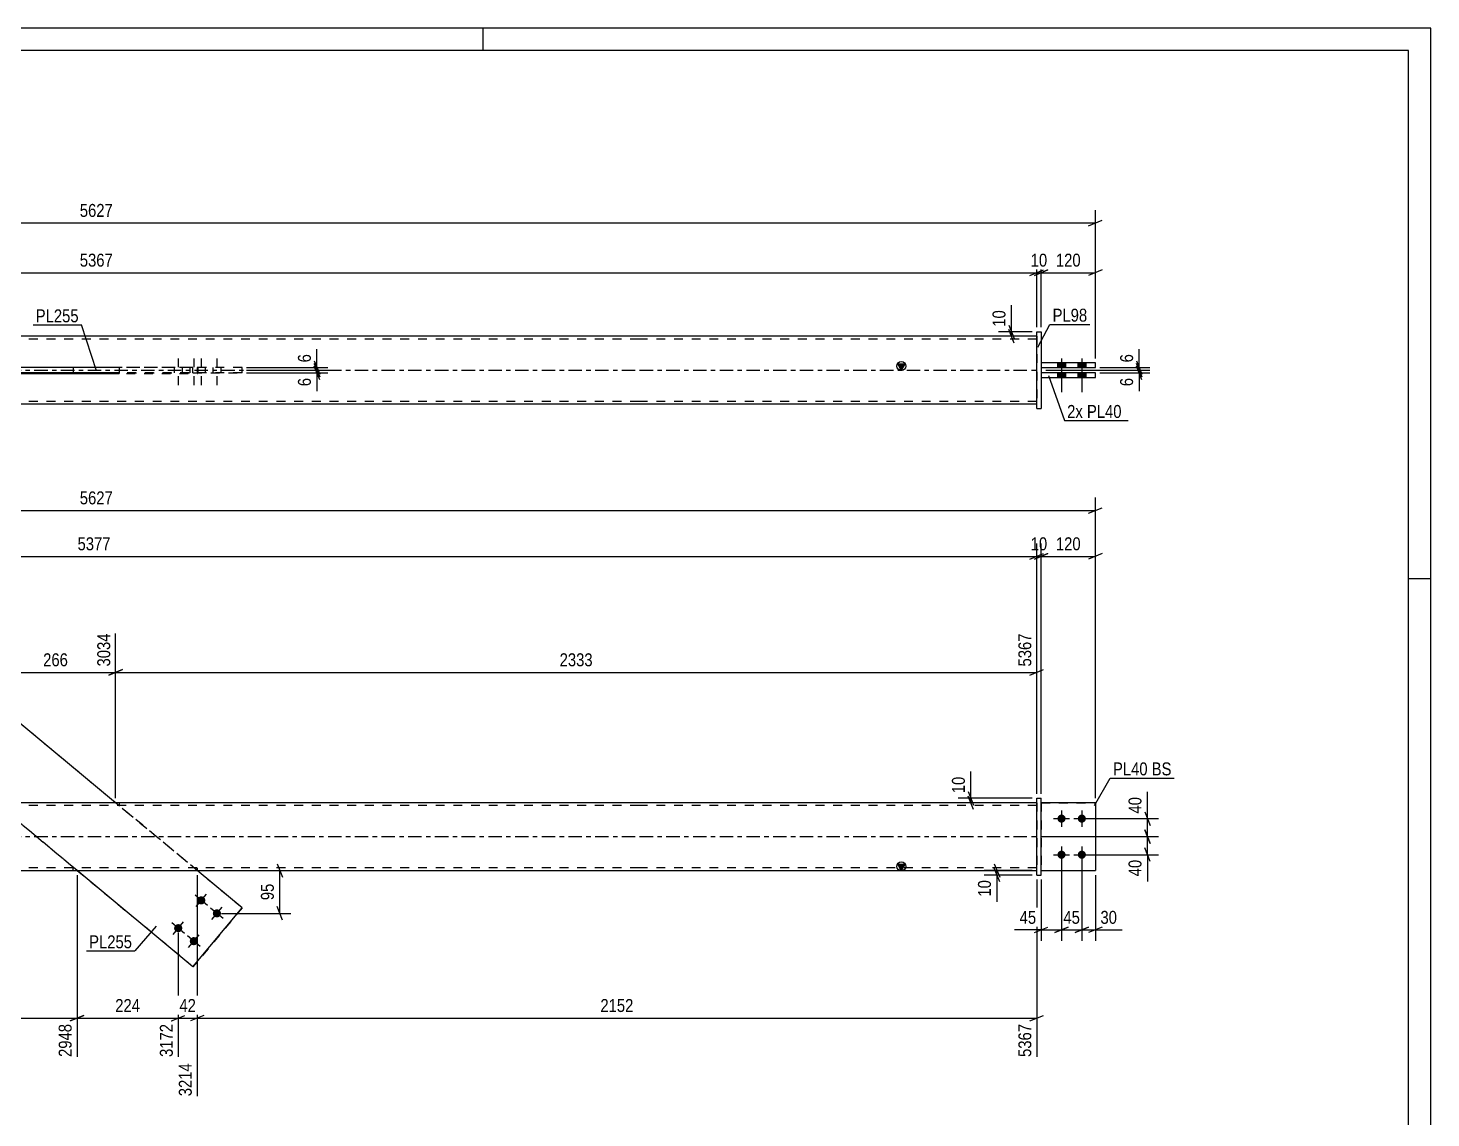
# Model space of a CAD drawing. Header units: millimetres. Extents: x 0 to 594, y 0 to 420.
# Drawn here: x 283.1 to 594, y 178.6 to 420 of the extents above; entities that cross this region are included whole.
import ezdxf

# ---------------------------------------------------------------- set-up
doc = ezdxf.new("R2010")
doc.units = ezdxf.units.MM
doc.linetypes.add('DXK_LINE_DOT2', pattern=[3.9198, 1.9599, -1.9599])
doc.linetypes.add('DXK_LINE_DOT3', pattern=[5.9187, 2.979, -0.9799, 0.9799, -0.9799])
doc.styles.add('Arial Narrow', font='ARIALN.TTF', dxfattribs={"height": 0.2})

# ---------------------------------------------------------------- blocks, each defined once
blk = doc.blocks.new('Unknown-580870927-1129')
at = {"color": 5, "linetype": 'Continuous'}
for p, q in [((594, 420), (0, 420)), ((384, 415), (384, 420)), ((594, 0), (594, 420)), ((589, 415), (5, 415)), ((589, 5), (589, 415)), ((594, 298), (589, 298))]:
    blk.add_line(p, q, dxfattribs=at)
blk = doc.blocks.new('Part-580870927-1687 - 1671')
at = {"color": 2, "linetype": 'Continuous'}
for p, q in [((276.83, 269.75), (265.97, 256.67)), ((276.83, 269.75), (276.83, 269.75)), ((302.53, 248.42), (276.83, 269.75)), ((275.92, 248.42), (265.97, 256.67)), ((265.97, 256.67), (265.97, 256.67)), ((319.68, 212.08), (293.98, 233.42)), ((330.54, 225.16), (320.6, 233.42)), ((319.68, 212.08), (330.54, 225.16)), ((330.54, 225.16), (330.54, 225.16)), ((319.68, 212.08), (319.68, 212.08))]:
    blk.add_line(p, q, dxfattribs=at)
at = {"color": 7, "linetype": 'DXK_LINE_DOT2'}
for p, q in [((265.97, 256.67), (276.83, 269.75)), ((330.54, 225.16), (276.83, 269.75)), ((319.68, 212.08), (265.97, 256.67)), ((293.98, 233.42), (275.92, 248.42)), ((320.6, 233.42), (302.53, 248.42)), ((330.54, 225.16), (319.68, 212.08))]:
    blk.add_line(p, q, dxfattribs=at)
blk = doc.blocks.new('Bolt-580870927-1679 - 1671')
at = {"linetype": 'Continuous'}
for points in [[(320.94, 226.12), (320.81, 226.25), (320.71, 226.41), (320.64, 226.59), (320.61, 226.77), (320.62, 226.96), (320.68, 227.14), (320.76, 227.31), (320.88, 227.45), (321.03, 227.57), (321.2, 227.65), (321.38, 227.7), (321.57, 227.71), (321.76, 227.67), (321.93, 227.6), (322.09, 227.5), (322.22, 227.37), (322.32, 227.21), (322.38, 227.03), (322.41, 226.84), (322.4, 226.66), (322.35, 226.48), (322.26, 226.31), (322.14, 226.16), (321.99, 226.05), (321.82, 225.96), (321.64, 225.92), (321.45, 225.91), (321.27, 225.94), (321.09, 226.01)], [(324.4, 223.24), (324.27, 223.38), (324.17, 223.53), (324.1, 223.71), (324.07, 223.9), (324.09, 224.09), (324.14, 224.27), (324.23, 224.43), (324.35, 224.58), (324.49, 224.69), (324.66, 224.78), (324.84, 224.82), (325.03, 224.83), (325.22, 224.8), (325.39, 224.73), (325.55, 224.63), (325.68, 224.49), (325.78, 224.33), (325.85, 224.16), (325.87, 223.97), (325.86, 223.78), (325.81, 223.6), (325.72, 223.43), (325.6, 223.29), (325.46, 223.17), (325.29, 223.09), (325.1, 223.04), (324.92, 223.04), (324.73, 223.07), (324.56, 223.14)], [(315.83, 219.96), (315.7, 220.1), (315.59, 220.25), (315.53, 220.43), (315.5, 220.62), (315.51, 220.8), (315.57, 220.99), (315.65, 221.15), (315.77, 221.3), (315.92, 221.41), (316.09, 221.5), (316.27, 221.54), (316.46, 221.55), (316.65, 221.52), (316.82, 221.45), (316.98, 221.35), (317.11, 221.21), (317.21, 221.05), (317.27, 220.88), (317.3, 220.69), (317.29, 220.5), (317.24, 220.32), (317.15, 220.15), (317.03, 220.01), (316.88, 219.89), (316.71, 219.81), (316.53, 219.76), (316.34, 219.75), (316.16, 219.79), (315.98, 219.86)], [(319.29, 217.09), (319.16, 217.22), (319.06, 217.38), (318.99, 217.56), (318.96, 217.74), (318.98, 217.93), (319.03, 218.11), (319.12, 218.28), (319.24, 218.42), (319.38, 218.54), (319.55, 218.62), (319.73, 218.67), (319.92, 218.68), (320.11, 218.64), (320.28, 218.58), (320.44, 218.47), (320.57, 218.34), (320.67, 218.18), (320.74, 218), (320.76, 217.81), (320.75, 217.63), (320.7, 217.45), (320.61, 217.28), (320.49, 217.13), (320.34, 217.02), (320.18, 216.93), (319.99, 216.89), (319.81, 216.88), (319.62, 216.91), (319.45, 216.98)]]:
    blk.add_hatch(color=1, dxfattribs=at).paths.add_polyline_path(points)
at = {"color": 1, "linetype": 'Continuous'}
for p, q in [((322.9, 225.66), (320.13, 227.96)), ((320.36, 225.42), (322.66, 228.19)), ((326.36, 222.78), (323.59, 225.08)), ((323.82, 222.55), (326.12, 225.32)), ((317.79, 219.5), (315.02, 221.8)), ((315.25, 219.27), (317.55, 222.04)), ((321.25, 216.63), (318.48, 218.93)), ((318.71, 216.39), (321.01, 219.16))]:
    blk.add_line(p, q, dxfattribs=at)
blk = doc.blocks.new('Bolt-580870927-1682 - 1671')
at = {"linetype": 'Continuous'}
for points in [[(512.14, 245.82), (512.33, 245.8), (512.51, 245.74), (512.67, 245.65), (512.81, 245.52), (512.92, 245.37), (513, 245.2), (513.04, 245.01), (513.04, 244.82), (513, 244.64), (512.92, 244.47), (512.81, 244.32), (512.67, 244.19), (512.51, 244.1), (512.33, 244.04), (512.14, 244.02), (511.95, 244.04), (511.78, 244.1), (511.61, 244.19), (511.47, 244.32), (511.36, 244.47), (511.29, 244.64), (511.25, 244.82), (511.25, 245.01), (511.29, 245.2), (511.36, 245.37), (511.47, 245.52), (511.61, 245.65), (511.78, 245.74), (511.95, 245.8)], [(516.64, 245.82), (516.83, 245.8), (517.01, 245.74), (517.17, 245.65), (517.31, 245.52), (517.42, 245.37), (517.5, 245.2), (517.54, 245.01), (517.54, 244.82), (517.5, 244.64), (517.42, 244.47), (517.31, 244.32), (517.17, 244.19), (517.01, 244.1), (516.83, 244.04), (516.64, 244.02), (516.45, 244.04), (516.28, 244.1), (516.11, 244.19), (515.97, 244.32), (515.86, 244.47), (515.79, 244.64), (515.75, 244.82), (515.75, 245.01), (515.79, 245.2), (515.86, 245.37), (515.97, 245.52), (516.11, 245.65), (516.28, 245.74), (516.45, 245.8)], [(512.14, 237.82), (512.33, 237.8), (512.51, 237.74), (512.67, 237.65), (512.81, 237.52), (512.92, 237.37), (513, 237.2), (513.04, 237.01), (513.04, 236.82), (513, 236.64), (512.92, 236.47), (512.81, 236.32), (512.67, 236.19), (512.51, 236.1), (512.33, 236.04), (512.14, 236.02), (511.95, 236.04), (511.78, 236.1), (511.61, 236.19), (511.47, 236.32), (511.36, 236.47), (511.29, 236.64), (511.25, 236.82), (511.25, 237.01), (511.29, 237.2), (511.36, 237.37), (511.47, 237.52), (511.61, 237.65), (511.78, 237.74), (511.95, 237.8)], [(516.64, 237.82), (516.83, 237.8), (517.01, 237.74), (517.17, 237.65), (517.31, 237.52), (517.42, 237.37), (517.5, 237.2), (517.54, 237.01), (517.54, 236.82), (517.5, 236.64), (517.42, 236.47), (517.31, 236.32), (517.17, 236.19), (517.01, 236.1), (516.83, 236.04), (516.64, 236.02), (516.45, 236.04), (516.28, 236.1), (516.11, 236.19), (515.97, 236.32), (515.86, 236.47), (515.79, 236.64), (515.75, 236.82), (515.75, 237.01), (515.79, 237.2), (515.86, 237.37), (515.97, 237.52), (516.11, 237.65), (516.28, 237.74), (516.45, 237.8)]]:
    blk.add_hatch(color=1, dxfattribs=at).paths.add_polyline_path(points)
at = {"color": 1, "linetype": 'Continuous'}
for p, q in [((512.14, 246.72), (512.14, 243.12)), ((516.64, 246.72), (516.64, 243.12)), ((510.34, 244.92), (513.94, 244.92)), ((514.84, 244.92), (518.44, 244.92)), ((510.34, 236.92), (513.94, 236.92)), ((512.14, 238.72), (512.14, 235.12)), ((514.84, 236.92), (518.44, 236.92)), ((516.64, 238.72), (516.64, 235.12))]:
    blk.add_line(p, q, dxfattribs=at)
blk = doc.blocks.new('Part-580870927-1703 - 1671')
at = {"color": 2, "linetype": 'Continuous'}
for p, q in [((506.64, 249.42), (507.64, 249.42)), ((506.64, 232.42), (506.64, 249.42)), ((507.64, 232.42), (507.64, 249.42)), ((506.64, 232.42), (506.64, 232.42)), ((506.64, 232.42), (507.64, 232.42))]:
    blk.add_line(p, q, dxfattribs=at)
at = {"color": 7, "linetype": 'DXK_LINE_DOT2'}
for p, q in [((506.64, 249.42), (507.64, 249.42)), ((506.64, 232.42), (507.64, 232.42))]:
    blk.add_line(p, q, dxfattribs=at)
blk = doc.blocks.new('Part-580870927-1708 - 1671')
at = {"color": 7, "linetype": 'DXK_LINE_DOT2'}
for p, q in [((507.64, 248.42), (519.64, 248.42)), ((519.64, 248.42), (507.64, 248.42)), ((507.64, 248.42), (507.64, 248.42)), ((507.64, 248.42), (507.64, 233.42)), ((519.64, 248.42), (519.64, 248.42)), ((519.64, 248.42), (519.64, 233.42)), ((507.64, 233.42), (519.64, 233.42)), ((507.64, 233.42), (519.64, 233.42))]:
    blk.add_line(p, q, dxfattribs=at)
blk = doc.blocks.new('Part-580870927-1713 - 1671')
at = {"color": 2, "linetype": 'Continuous'}
for p, q in [((519.64, 248.42), (507.64, 248.42)), ((519.64, 248.42), (519.64, 248.42)), ((519.64, 248.42), (519.64, 233.42)), ((507.64, 233.42), (519.64, 233.42))]:
    blk.add_line(p, q, dxfattribs=at)
at = {"color": 7, "linetype": 'DXK_LINE_DOT2'}
for p, q in [((507.64, 248.42), (519.64, 248.42)), ((507.64, 248.42), (507.64, 248.42)), ((507.64, 248.42), (507.64, 233.42)), ((507.64, 233.42), (519.64, 233.42))]:
    blk.add_line(p, q, dxfattribs=at)
blk = doc.blocks.new('Part-580870927-1718 - 1671')
at = {"linetype": 'Continuous'}
blk.add_hatch(color=2, dxfattribs=at).paths.add_polyline_path([(476.64, 233.42), (475.84, 234.82), (477.44, 234.82)])
at = {"color": 2, "linetype": 'Continuous'}
for p, q in [((418.54, 248.42), (177.97, 248.42)), ((506.64, 248.42), (418.64, 248.42)), ((177.97, 233.42), (418.54, 233.42)), ((418.64, 233.42), (506.64, 233.42)), ((476.64, 233.42), (475.84, 234.82)), ((475.84, 234.82), (477.44, 234.82)), ((477.44, 234.82), (476.64, 233.42))]:
    blk.add_line(p, q, dxfattribs=at)
at = {"color": 7, "linetype": 'DXK_LINE_DOT2'}
for p, q in [((418.54, 247.82), (177.97, 247.82)), ((303.35, 248.42), (303.35, 247.82)), ((506.64, 247.82), (418.64, 247.82)), ((506.64, 248.42), (506.64, 233.42)), ((418.54, 234.02), (177.97, 234.02)), ((293.16, 233.42), (293.16, 234.02)), ((320.7, 233.42), (320.7, 234.02)), ((506.64, 234.02), (418.64, 234.02))]:
    blk.add_line(p, q, dxfattribs=at)
at = {"color": 7, "linetype": 'DXK_LINE_DOT3'}
for p, q in [((177.97, 240.92), (418.54, 240.92)), ((418.64, 240.92), (506.64, 240.92))]:
    blk.add_line(p, q, dxfattribs=at)
at = {"color": 2, "linetype": 'Continuous'}
blk.add_circle((476.64, 234.32), 1, dxfattribs=at)
blk = doc.blocks.new('Part-580870927-1455 - 1366')
at = {"linetype": 'Continuous'}
blk.add_hatch(color=2, dxfattribs=at).paths.add_polyline_path([(476.64, 344.23), (475.84, 345.63), (477.44, 345.63)])
at = {"color": 2, "linetype": 'Continuous'}
for p, q in [((418.54, 351.73), (177.97, 351.73)), ((506.64, 351.73), (418.64, 351.73)), ((476.64, 344.23), (475.84, 345.63)), ((475.84, 345.63), (477.44, 345.63)), ((477.44, 345.63), (476.64, 344.23)), ((275.82, 344.93), (303.35, 344.93)), ((275.82, 343.53), (303.35, 343.53)), ((293.16, 344.93), (293.16, 344.83)), ((293.16, 343.53), (293.16, 343.63)), ((303.35, 344.93), (303.35, 343.53)), ((418.54, 336.73), (177.97, 336.73)), ((506.64, 336.73), (418.64, 336.73))]:
    blk.add_line(p, q, dxfattribs=at)
at = {"color": 7, "linetype": 'DXK_LINE_DOT2'}
for p, q in [((506.64, 351.73), (506.64, 336.73)), ((418.54, 351.13), (177.97, 351.13)), ((506.64, 351.13), (418.64, 351.13)), ((275.82, 344.93), (303.35, 344.93)), ((275.82, 343.53), (303.35, 343.53)), ((293.16, 344.93), (320.7, 344.93)), ((293.16, 344.93), (293.16, 344.93)), ((293.16, 344.93), (320.7, 344.93)), ((293.16, 344.83), (293.16, 344.93)), ((293.16, 344.83), (293.16, 343.63)), ((293.16, 343.53), (293.16, 343.53)), ((293.16, 343.53), (293.16, 343.53)), ((293.16, 343.53), (320.7, 343.53)), ((293.16, 343.53), (320.7, 343.53)), ((320.7, 344.93), (320.7, 343.53)), ((418.54, 337.33), (177.97, 337.33)), ((506.64, 337.33), (418.64, 337.33))]:
    blk.add_line(p, q, dxfattribs=at)
at = {"color": 7, "linetype": 'DXK_LINE_DOT3'}
for p, q in [((177.97, 344.23), (418.54, 344.23)), ((418.64, 344.23), (506.64, 344.23))]:
    blk.add_line(p, q, dxfattribs=at)
at = {"color": 2, "linetype": 'Continuous'}
blk.add_circle((476.64, 345.13), 1, dxfattribs=at)
blk = doc.blocks.new('Bolt-580870927-1369 - 1366')
at = {"linetype": 'Continuous'}
for points in [[(513.04, 345.83), (511.24, 345.83), (511.24, 344.83), (513.04, 344.83)], [(513.04, 345.83), (511.24, 345.83), (511.24, 344.83), (513.04, 344.83)], [(517.54, 345.83), (515.74, 345.83), (515.74, 344.83), (517.54, 344.83)], [(517.54, 345.83), (515.74, 345.83), (515.74, 344.83), (517.54, 344.83)], [(513.04, 343.63), (511.24, 343.63), (511.24, 342.63), (513.04, 342.63)], [(513.04, 343.63), (511.24, 343.63), (511.24, 342.63), (513.04, 342.63)], [(517.54, 343.63), (515.74, 343.63), (515.74, 342.63), (517.54, 342.63)], [(517.54, 343.63), (515.74, 343.63), (515.74, 342.63), (517.54, 342.63)]]:
    blk.add_hatch(color=1, dxfattribs=at).paths.add_polyline_path(points)
at = {"color": 1, "linetype": 'Continuous'}
for p, q in [((511.24, 345.83), (511.24, 344.83)), ((511.24, 345.83), (511.24, 344.83)), ((512.14, 346.83), (512.14, 339.33)), ((512.14, 346.83), (512.14, 339.33)), ((513.04, 345.83), (513.04, 344.83)), ((513.04, 345.83), (513.04, 344.83)), ((515.74, 345.83), (515.74, 344.83)), ((515.74, 345.83), (515.74, 344.83)), ((516.64, 346.83), (516.64, 339.33)), ((516.64, 346.83), (516.64, 339.33)), ((517.54, 345.83), (517.54, 344.83)), ((517.54, 345.83), (517.54, 344.83)), ((511.24, 343.63), (511.24, 342.63)), ((511.24, 343.63), (511.24, 342.63)), ((513.04, 343.63), (513.04, 342.63)), ((513.04, 343.63), (513.04, 342.63)), ((515.74, 343.63), (515.74, 342.63)), ((515.74, 343.63), (515.74, 342.63)), ((517.54, 343.63), (517.54, 342.63)), ((517.54, 343.63), (517.54, 342.63))]:
    blk.add_line(p, q, dxfattribs=at)
blk = doc.blocks.new('Bolt-580870927-1434 - 1366')
at = {"color": 1, "linetype": 'DXK_LINE_DOT2'}
for p, q in [((316.4, 346.83), (316.4, 339.33)), ((319.86, 346.83), (319.86, 339.33)), ((321.51, 346.83), (321.51, 339.33)), ((324.97, 346.83), (324.97, 339.33)), ((315.5, 344.83), (315.5, 343.63)), ((317.3, 344.83), (317.3, 343.63)), ((318.96, 344.83), (318.96, 343.63)), ((320.61, 344.83), (320.61, 343.63)), ((320.76, 344.83), (320.76, 343.63)), ((322.41, 344.83), (322.41, 343.63)), ((324.07, 344.83), (324.07, 343.63)), ((325.87, 344.83), (325.87, 343.63))]:
    blk.add_line(p, q, dxfattribs=at)
blk = doc.blocks.new('Part-580870927-1460 - 1366')
at = {"color": 2, "linetype": 'Continuous'}
for p, q in [((519.64, 343.63), (507.64, 343.63)), ((507.64, 342.63), (519.64, 342.63)), ((519.64, 342.63), (519.64, 343.63))]:
    blk.add_line(p, q, dxfattribs=at)
at = {"color": 7, "linetype": 'DXK_LINE_DOT2'}
for p, q in [((507.64, 343.63), (507.64, 342.63)), ((519.64, 343.63), (507.64, 343.63)), ((507.64, 342.63), (519.64, 342.63))]:
    blk.add_line(p, q, dxfattribs=at)
blk = doc.blocks.new('Part-580870927-1396 - 1366')
at = {"color": 2, "linetype": 'Continuous'}
for p, q in [((265.97, 343.63), (265.97, 344.83)), ((276.83, 343.63), (276.83, 344.83)), ((303.35, 344.83), (276.83, 344.83)), ((303.35, 343.63), (276.83, 343.63))]:
    blk.add_line(p, q, dxfattribs=at)
at = {"color": 7, "linetype": 'DXK_LINE_DOT2'}
for p, q in [((319.68, 344.83), (265.97, 344.83)), ((265.97, 344.83), (276.83, 344.83)), ((265.97, 343.63), (319.68, 343.63)), ((276.83, 343.63), (265.97, 343.63)), ((330.54, 344.83), (303.35, 344.83)), ((330.54, 343.63), (303.35, 343.63)), ((319.68, 343.63), (319.68, 344.83)), ((330.54, 344.83), (319.68, 344.83)), ((319.68, 343.63), (330.54, 343.63)), ((330.54, 343.63), (330.54, 344.83))]:
    blk.add_line(p, q, dxfattribs=at)
blk = doc.blocks.new('Part-580870927-1432 - 1366')
at = {"color": 2, "linetype": 'Continuous'}
for p, q in [((506.64, 352.73), (506.64, 352.73)), ((506.64, 335.73), (506.64, 352.73)), ((506.64, 352.73), (507.64, 352.73)), ((507.64, 352.73), (507.64, 352.73)), ((507.64, 352.73), (507.64, 335.73)), ((506.64, 335.73), (507.64, 335.73)), ((506.64, 335.73), (506.64, 335.73)), ((507.64, 335.73), (507.64, 335.73))]:
    blk.add_line(p, q, dxfattribs=at)
at = {"color": 7, "linetype": 'DXK_LINE_DOT2'}
for p, q in [((506.64, 352.73), (507.64, 352.73)), ((506.64, 335.73), (507.64, 335.73)), ((507.64, 335.73), (507.64, 335.73))]:
    blk.add_line(p, q, dxfattribs=at)
blk = doc.blocks.new('Part-580870927-1465 - 1366')
at = {"color": 2, "linetype": 'Continuous'}
for p, q in [((519.64, 345.83), (507.64, 345.83)), ((519.64, 344.83), (519.64, 345.83)), ((507.64, 344.83), (519.64, 344.83))]:
    blk.add_line(p, q, dxfattribs=at)
at = {"color": 7, "linetype": 'DXK_LINE_DOT2'}
for p, q in [((507.64, 345.83), (507.64, 344.83)), ((519.64, 345.83), (507.64, 345.83)), ((507.64, 344.83), (519.64, 344.83))]:
    blk.add_line(p, q, dxfattribs=at)
blk = doc.blocks.new('StraightDimension-580870927-1742 - 1671')
at = {"color": 7, "linetype": 'Continuous'}
for p, q in [((302.53, 249.42), (302.53, 285.92)), ((506.64, 250.42), (506.64, 285.92)), ((304.03, 277.91), (301.03, 276.71)), ((302.53, 277.31), (506.64, 277.31)), ((505.14, 276.71), (508.14, 277.91))]:
    blk.add_line(p, q, dxfattribs=at)
at = {"color": 0, "linetype": 'Continuous'}
blk.add_wipeout([(506.04, 286.52), (501.84, 286.52), (501.84, 278.01), (506.04, 278.01)], dxfattribs=at)
at = {"color": 0}
blk.add_wipeout([(408.84, 278.06), (408.84, 282.26), (400.33, 282.26), (400.33, 278.06)], dxfattribs=at)
at = {"color": 3, "linetype": 'Continuous', "style": 'Arial Narrow'}
blk.add_text('5367', height=2.863, rotation=90.0002, dxfattribs=at).set_placement((505.44, 278.61))
at = {"color": 3, "style": 'Arial Narrow'}
blk.add_text('2333', height=2.863, dxfattribs=at).set_placement((400.93, 278.66))
blk = doc.blocks.new('StraightDimension-580870927-1928 - 1671')
at = {"color": 7, "linetype": 'Continuous'}
for p, q in [((505.64, 233.42), (494.99, 233.42)), ((497.24, 234.92), (498.44, 231.92)), ((498.44, 230.92), (497.24, 233.92)), ((497.84, 232.42), (497.84, 233.42)), ((505.64, 232.42), (494.99, 232.42))]:
    blk.add_line(p, q, dxfattribs=at)
at = {"color": 0}
blk.add_wipeout([(497.09, 231.89), (492.89, 231.89), (492.89, 227.04), (497.09, 227.04)], dxfattribs=at)
at = {"color": 7, "linetype": 'Continuous'}
blk.add_line((497.84, 232.42), (497.84, 226.51), dxfattribs=at)
blk.add_line((497.84, 232.42), (497.84, 226.51), dxfattribs=at)
at = {"color": 3, "style": 'Arial Narrow'}
blk.add_text('10', height=2.863, rotation=90.0002, dxfattribs=at).set_placement((496.49, 227.64))
blk = doc.blocks.new('StraightDimension-580870927-1856 - 1671')
at = {"color": 7, "linetype": 'Continuous'}
for p, q in [((293.98, 232.42), (293.98, 192.13)), ((316.4, 219.65), (316.4, 192.13)), ((295.48, 201.34), (292.48, 200.14)), ((293.98, 200.74), (316.4, 200.74)), ((314.9, 200.14), (317.9, 201.34))]:
    blk.add_line(p, q, dxfattribs=at)
at = {"color": 0}
blk.add_wipeout([(308.53, 201.49), (308.53, 205.69), (301.85, 205.69), (301.85, 201.49)], dxfattribs=at)
at = {"color": 0, "linetype": 'Continuous'}
blk.add_wipeout([(315.8, 200.04), (311.6, 200.04), (311.6, 191.53), (315.8, 191.53)], dxfattribs=at)
at = {"color": 3, "style": 'Arial Narrow'}
blk.add_text('224', height=2.863, dxfattribs=at).set_placement((302.45, 202.09))
at = {"color": 3, "linetype": 'Continuous', "style": 'Arial Narrow'}
blk.add_text('3172', height=2.863, rotation=90.0002, dxfattribs=at).set_placement((315.2, 192.13))
blk = doc.blocks.new('StraightDimension-580870927-2009 - 1671')
at = {"color": 7, "linetype": 'Continuous'}
for p, q in [((530.6, 246.42), (531.8, 243.42)), ((517.64, 244.92), (533.6, 244.92)), ((531.2, 240.92), (531.2, 244.92)), ((507.64, 240.92), (533.6, 240.92)), ((531.8, 239.42), (530.6, 242.42))]:
    blk.add_line(p, q, dxfattribs=at)
at = {"color": 0}
blk.add_wipeout([(530.45, 250.3), (526.25, 250.3), (526.25, 245.44), (530.45, 245.44)], dxfattribs=at)
at = {"color": 7, "linetype": 'Continuous'}
blk.add_line((531.2, 244.92), (531.2, 250.82), dxfattribs=at)
blk.add_line((531.2, 244.92), (531.2, 250.82), dxfattribs=at)
at = {"color": 3, "style": 'Arial Narrow'}
blk.add_text('40', height=2.863, rotation=90.0002, dxfattribs=at).set_placement((529.85, 246.04))
blk = doc.blocks.new('StraightDimension-580870927-1756 - 1671')
at = {"color": 7, "linetype": 'Continuous'}
for p, q in [((275.92, 249.42), (275.92, 290.42)), ((302.53, 249.42), (302.53, 285.92)), ((277.42, 277.91), (274.42, 276.71)), ((275.92, 277.31), (302.53, 277.31)), ((301.03, 276.71), (304.03, 277.91))]:
    blk.add_line(p, q, dxfattribs=at)
at = {"color": 0, "linetype": 'Continuous'}
blk.add_wipeout([(301.93, 286.52), (297.73, 286.52), (297.73, 278.01), (301.93, 278.01)], dxfattribs=at)
at = {"color": 0}
blk.add_wipeout([(292.57, 278.06), (292.57, 282.26), (285.88, 282.26), (285.88, 278.06)], dxfattribs=at)
at = {"color": 3, "linetype": 'Continuous', "style": 'Arial Narrow'}
blk.add_text('3034', height=2.863, rotation=90.0002, dxfattribs=at).set_placement((301.33, 278.61))
at = {"color": 3, "style": 'Arial Narrow'}
blk.add_text('266', height=2.863, dxfattribs=at).set_placement((286.48, 278.66))
blk = doc.blocks.new('StraightDimension-580870927-2050 - 1671')
at = {"color": 7, "linetype": 'Continuous'}
for p, q in [((506.64, 250.42), (506.64, 305.85)), ((507.64, 250.42), (507.64, 305.85)), ((505.14, 302.4), (508.14, 303.6)), ((509.14, 303.6), (506.14, 302.4)), ((506.64, 303), (507.64, 303))]:
    blk.add_line(p, q, dxfattribs=at)
at = {"color": 0}
blk.add_wipeout([(509.57, 303.75), (509.57, 307.95), (504.71, 307.95), (504.71, 303.75)], dxfattribs=at)
at = {"color": 3, "style": 'Arial Narrow'}
blk.add_text('10', height=2.863, dxfattribs=at).set_placement((505.31, 304.35))
blk = doc.blocks.new('StraightDimension-580870927-2045 - 1671')
at = {"color": 7, "linetype": 'Continuous'}
for p, q in [((506.64, 250.42), (506.64, 305.85)), ((88.87, 303), (506.64, 303)), ((505.14, 302.4), (508.14, 303.6))]:
    blk.add_line(p, q, dxfattribs=at)
at = {"color": 0}
blk.add_wipeout([(302.01, 303.75), (302.01, 307.95), (293.5, 307.95), (293.5, 303.75)], dxfattribs=at)
at = {"color": 3, "style": 'Arial Narrow'}
blk.add_text('5377', height=2.863, dxfattribs=at).set_placement((294.1, 304.35))
blk = doc.blocks.new('StraightDimension-580870927-1870 - 1671')
at = {"color": 7, "linetype": 'Continuous'}
for p, q in [((89.87, 231.42), (89.87, 197.61)), ((293.98, 232.42), (293.98, 192.13)), ((91.37, 201.34), (88.37, 200.14)), ((89.87, 200.74), (293.98, 200.74)), ((292.48, 200.14), (295.48, 201.34))]:
    blk.add_line(p, q, dxfattribs=at)
at = {"color": 0}
blk.add_wipeout([(196.18, 201.49), (196.18, 205.69), (187.67, 205.69), (187.67, 201.49)], dxfattribs=at)
at = {"color": 0, "linetype": 'Continuous'}
for points in [[(89.27, 200.04), (85.07, 200.04), (85.07, 197.01), (89.27, 197.01)], [(293.38, 200.04), (289.18, 200.04), (289.18, 191.53), (293.38, 191.53)]]:
    blk.add_wipeout(points, dxfattribs=at)
at = {"color": 3, "style": 'Arial Narrow'}
blk.add_text('2948', height=2.863, dxfattribs=at).set_placement((188.27, 202.09))
at = {"color": 3, "linetype": 'Continuous', "style": 'Arial Narrow'}
for s, height, p in [('0', 2.86, (88.67, 197.61)), ('2948', 2.863, (292.78, 192.13))]:
    blk.add_text(s, height=height, rotation=90.0002, dxfattribs=at).set_placement(p)
blk = doc.blocks.new('StraightDimension-580870927-1728 - 1671')
at = {"color": 7, "linetype": 'Continuous'}
for p, q in [((519.64, 249.42), (519.64, 316.02)), ((76.87, 313.17), (519.64, 313.17)), ((518.14, 312.57), (521.14, 313.77))]:
    blk.add_line(p, q, dxfattribs=at)
at = {"color": 0}
blk.add_wipeout([(302.51, 313.92), (302.51, 318.12), (294, 318.12), (294, 313.92)], dxfattribs=at)
at = {"color": 3, "style": 'Arial Narrow'}
blk.add_text('5627', height=2.863, dxfattribs=at).set_placement((294.6, 314.52))
blk = doc.blocks.new('StraightDimension-580870927-1950 - 1671')
at = {"color": 7, "linetype": 'Continuous'}
for p, q in [((512.14, 235.92), (512.14, 217.87)), ((516.64, 235.92), (516.64, 217.87)), ((510.64, 219.67), (513.64, 220.87)), ((518.14, 220.87), (515.14, 219.67)), ((512.14, 220.27), (516.64, 220.27))]:
    blk.add_line(p, q, dxfattribs=at)
at = {"color": 0}
blk.add_wipeout([(516.82, 221.02), (516.82, 225.22), (511.96, 225.22), (511.96, 221.02)], dxfattribs=at)
at = {"color": 3, "style": 'Arial Narrow'}
blk.add_text('45', height=2.863, dxfattribs=at).set_placement((512.56, 221.62))
blk = doc.blocks.new('StraightDimension-580870927-1830 - 1671')
at = {"color": 7, "linetype": 'Continuous'}
for p, q in [((320.6, 232.42), (320.6, 183.43)), ((506.64, 231.42), (506.64, 192.13)), ((322.1, 201.34), (319.1, 200.14)), ((320.6, 200.74), (506.64, 200.74)), ((505.14, 200.14), (508.14, 201.34))]:
    blk.add_line(p, q, dxfattribs=at)
at = {"color": 0}
blk.add_wipeout([(417.88, 201.49), (417.88, 205.69), (409.36, 205.69), (409.36, 201.49)], dxfattribs=at)
at = {"color": 0, "linetype": 'Continuous'}
blk.add_wipeout([(506.04, 200.04), (501.84, 200.04), (501.84, 191.53), (506.04, 191.53)], dxfattribs=at)
at = {"color": 3, "style": 'Arial Narrow'}
blk.add_text('2152', height=2.863, dxfattribs=at).set_placement((409.96, 202.09))
at = {"color": 3, "linetype": 'Continuous', "style": 'Arial Narrow'}
blk.add_text('5367', height=2.863, rotation=90.0002, dxfattribs=at).set_placement((505.44, 192.13))
blk = doc.blocks.new('StraightDimension-580870927-1842 - 1671')
at = {"color": 7, "linetype": 'Continuous'}
for p, q in [((320.6, 232.42), (320.6, 183.43)), ((316.4, 219.65), (316.4, 192.13)), ((314.9, 200.14), (317.9, 201.34)), ((316.4, 200.74), (320.6, 200.74)), ((322.1, 201.34), (319.1, 200.14))]:
    blk.add_line(p, q, dxfattribs=at)
at = {"color": 0}
blk.add_wipeout([(320.93, 201.49), (320.93, 205.69), (316.07, 205.69), (316.07, 201.49)], dxfattribs=at)
at = {"color": 0, "linetype": 'Continuous'}
blk.add_wipeout([(320, 191.34), (315.8, 191.34), (315.8, 182.83), (320, 182.83)], dxfattribs=at)
at = {"color": 3, "style": 'Arial Narrow'}
blk.add_text('42', height=2.863, dxfattribs=at).set_placement((316.67, 202.09))
at = {"color": 3, "linetype": 'Continuous', "style": 'Arial Narrow'}
blk.add_text('3214', height=2.863, rotation=90.0002, dxfattribs=at).set_placement((319.4, 183.43))
blk = doc.blocks.new('StraightDimension-580870927-1937 - 1671')
at = {"color": 7, "linetype": 'Continuous'}
for p, q in [((516.64, 235.92), (516.64, 217.87)), ((519.64, 232.42), (519.64, 217.87)), ((515.14, 219.67), (518.14, 220.87)), ((521.14, 220.87), (518.14, 219.67)), ((516.64, 220.27), (519.64, 220.27))]:
    blk.add_line(p, q, dxfattribs=at)
at = {"color": 0}
blk.add_wipeout([(525.02, 221.02), (525.02, 225.22), (520.17, 225.22), (520.17, 221.02)], dxfattribs=at)
at = {"color": 7, "linetype": 'Continuous'}
blk.add_line((519.64, 220.27), (525.55, 220.27), dxfattribs=at)
blk.add_line((519.64, 220.27), (525.55, 220.27), dxfattribs=at)
at = {"color": 3, "style": 'Arial Narrow'}
blk.add_text('30', height=2.863, dxfattribs=at).set_placement((520.77, 221.62))
blk = doc.blocks.new('StraightDimension-580870927-1960 - 1671')
at = {"color": 7, "linetype": 'Continuous'}
for p, q in [((512.14, 235.92), (512.14, 217.87)), ((507.64, 231.42), (507.64, 217.87)), ((506.14, 219.67), (509.14, 220.87)), ((513.64, 220.87), (510.64, 219.67)), ((507.64, 220.27), (512.14, 220.27))]:
    blk.add_line(p, q, dxfattribs=at)
at = {"color": 0}
blk.add_wipeout([(507.12, 221.02), (507.12, 225.22), (502.26, 225.22), (502.26, 221.02)], dxfattribs=at)
at = {"color": 7, "linetype": 'Continuous'}
blk.add_line((507.64, 220.27), (501.74, 220.27), dxfattribs=at)
blk.add_line((507.64, 220.27), (501.74, 220.27), dxfattribs=at)
at = {"color": 3, "style": 'Arial Narrow'}
blk.add_text('45', height=2.863, dxfattribs=at).set_placement((502.86, 221.62))
blk = doc.blocks.new('StraightDimension-580870927-1985 - 1671')
at = {"color": 7, "linetype": 'Continuous'}
for p, q in [((321.18, 233.42), (341.34, 233.42)), ((338.34, 234.92), (339.54, 231.92)), ((338.94, 223.93), (338.94, 233.42)), ((325.97, 223.93), (341.34, 223.93)), ((339.54, 222.43), (338.34, 225.43))]:
    blk.add_line(p, q, dxfattribs=at)
at = {"color": 0}
blk.add_wipeout([(338.19, 231.1), (333.99, 231.1), (333.99, 226.25), (338.19, 226.25)], dxfattribs=at)
at = {"color": 3, "style": 'Arial Narrow'}
blk.add_text('95', height=2.863, rotation=90.0002, dxfattribs=at).set_placement((337.59, 226.85))
blk = doc.blocks.new('StraightDimension-580870927-1996 - 1671')
at = {"color": 7, "linetype": 'Continuous'}
for p, q in [((507.64, 240.92), (533.6, 240.92)), ((530.6, 242.42), (531.8, 239.42)), ((531.2, 236.92), (531.2, 240.92)), ((517.64, 236.92), (533.6, 236.92)), ((531.8, 235.42), (530.6, 238.42))]:
    blk.add_line(p, q, dxfattribs=at)
at = {"color": 0}
blk.add_wipeout([(530.45, 236.39), (526.25, 236.39), (526.25, 231.54), (530.45, 231.54)], dxfattribs=at)
at = {"color": 7, "linetype": 'Continuous'}
blk.add_line((531.2, 236.92), (531.2, 231.01), dxfattribs=at)
blk.add_line((531.2, 236.92), (531.2, 231.01), dxfattribs=at)
at = {"color": 3, "style": 'Arial Narrow'}
blk.add_text('40', height=2.863, rotation=90.0002, dxfattribs=at).set_placement((529.85, 232.14))
blk = doc.blocks.new('StraightDimension-580870927-2028 - 1671')
at = {"color": 7, "linetype": 'Continuous'}
for p, q in [((505.64, 249.42), (489.22, 249.42)), ((491.47, 250.92), (492.67, 247.92)), ((492.67, 246.92), (491.47, 249.92)), ((492.07, 248.42), (492.07, 249.42)), ((505.64, 248.42), (489.22, 248.42))]:
    blk.add_line(p, q, dxfattribs=at)
at = {"color": 0}
blk.add_wipeout([(491.32, 254.8), (487.12, 254.8), (487.12, 249.94), (491.32, 249.94)], dxfattribs=at)
at = {"color": 7, "linetype": 'Continuous'}
blk.add_line((492.07, 249.42), (492.07, 255.32), dxfattribs=at)
blk.add_line((492.07, 249.42), (492.07, 255.32), dxfattribs=at)
at = {"color": 3, "style": 'Arial Narrow'}
blk.add_text('10', height=2.863, rotation=90.0002, dxfattribs=at).set_placement((490.72, 250.54))
blk = doc.blocks.new('StraightDimension-580870927-2055 - 1671')
at = {"color": 7, "linetype": 'Continuous'}
for p, q in [((507.64, 250.42), (507.64, 305.85)), ((519.64, 249.42), (519.64, 305.85)), ((506.14, 302.4), (509.14, 303.6)), ((507.64, 303), (519.64, 303)), ((521.14, 303.6), (518.14, 302.4))]:
    blk.add_line(p, q, dxfattribs=at)
at = {"color": 0}
blk.add_wipeout([(516.98, 303.75), (516.98, 307.95), (510.3, 307.95), (510.3, 303.75)], dxfattribs=at)
at = {"color": 3, "style": 'Arial Narrow'}
blk.add_text('120', height=2.863, dxfattribs=at).set_placement((510.9, 304.35))
blk = doc.blocks.new('StraightDimension-580870927-1594 - 1366')
at = {"color": 7, "linetype": 'Continuous'}
for p, q in [((507.64, 353.73), (507.64, 368.67)), ((519.64, 346.83), (519.64, 368.67)), ((506.14, 365.22), (509.14, 366.42)), ((507.64, 365.82), (519.64, 365.82)), ((521.14, 366.42), (518.14, 365.22))]:
    blk.add_line(p, q, dxfattribs=at)
at = {"color": 0}
blk.add_wipeout([(516.98, 366.57), (516.98, 370.77), (510.3, 370.77), (510.3, 366.57)], dxfattribs=at)
at = {"color": 3, "style": 'Arial Narrow'}
blk.add_text('120', height=2.863, dxfattribs=at).set_placement((510.9, 367.17))
blk = doc.blocks.new('StraightDimension-580870927-1605 - 1366')
at = {"color": 7, "linetype": 'Continuous'}
for p, q in [((505.64, 352.73), (498.21, 352.73)), ((505.64, 351.73), (498.21, 351.73)), ((500.46, 354.23), (501.66, 351.23)), ((501.66, 350.23), (500.46, 353.23)), ((501.06, 351.73), (501.06, 352.73))]:
    blk.add_line(p, q, dxfattribs=at)
at = {"color": 0}
blk.add_wipeout([(500.31, 358.11), (496.11, 358.11), (496.11, 353.26), (500.31, 353.26)], dxfattribs=at)
at = {"color": 7, "linetype": 'Continuous'}
blk.add_line((501.06, 352.73), (501.06, 358.64), dxfattribs=at)
blk.add_line((501.06, 352.73), (501.06, 358.64), dxfattribs=at)
at = {"color": 3, "style": 'Arial Narrow'}
blk.add_text('10', height=2.863, rotation=90.0002, dxfattribs=at).set_placement((499.71, 353.86))
blk = doc.blocks.new('StraightDimension-580870927-1574 - 1366')
at = {"color": 7, "linetype": 'Continuous'}
for p, q in [((506.64, 353.73), (506.64, 368.67)), ((89.87, 365.82), (506.64, 365.82)), ((505.14, 365.22), (508.14, 366.42))]:
    blk.add_line(p, q, dxfattribs=at)
at = {"color": 0}
blk.add_wipeout([(302.51, 366.57), (302.51, 370.77), (294, 370.77), (294, 366.57)], dxfattribs=at)
at = {"color": 3, "style": 'Arial Narrow'}
blk.add_text('5367', height=2.863, dxfattribs=at).set_placement((294.6, 367.17))
blk = doc.blocks.new('StraightDimension-580870927-1534 - 1366')
at = {"color": 7, "linetype": 'Continuous'}
for p, q in [((346.55, 345.73), (347.75, 342.73)), ((347.75, 342.13), (346.55, 345.13)), ((331.54, 344.23), (349.55, 344.23)), ((331.54, 343.63), (349.55, 343.63)), ((347.15, 343.63), (347.15, 344.23))]:
    blk.add_line(p, q, dxfattribs=at)
at = {"color": 0}
blk.add_wipeout([(346.4, 343.11), (342.2, 343.11), (342.2, 340.08), (346.4, 340.08)], dxfattribs=at)
at = {"color": 7, "linetype": 'Continuous'}
blk.add_line((347.15, 343.63), (347.15, 339.55), dxfattribs=at)
blk.add_line((347.15, 343.63), (347.15, 339.55), dxfattribs=at)
at = {"color": 3, "style": 'Arial Narrow'}
blk.add_text('6', height=2.86, rotation=90.0002, dxfattribs=at).set_placement((345.8, 340.68))
blk = doc.blocks.new('StraightDimension-580870927-1538 - 1366')
at = {"color": 7, "linetype": 'Continuous'}
for p, q in [((346.55, 346.33), (347.75, 343.33)), ((347.75, 342.73), (346.55, 345.73)), ((331.54, 344.83), (349.55, 344.83)), ((331.54, 344.23), (349.55, 344.23)), ((347.15, 344.23), (347.15, 344.83))]:
    blk.add_line(p, q, dxfattribs=at)
at = {"color": 0}
blk.add_wipeout([(346.4, 348.38), (342.2, 348.38), (342.2, 345.36), (346.4, 345.36)], dxfattribs=at)
at = {"color": 7, "linetype": 'Continuous'}
blk.add_line((347.15, 344.83), (347.15, 348.91), dxfattribs=at)
blk.add_line((347.15, 344.83), (347.15, 348.91), dxfattribs=at)
at = {"color": 3, "style": 'Arial Narrow'}
blk.add_text('6', height=2.86, rotation=90.0002, dxfattribs=at).set_placement((345.8, 345.96))
blk = doc.blocks.new('StraightDimension-580870927-1543 - 1366')
at = {"color": 7, "linetype": 'Continuous'}
for p, q in [((519.64, 346.83), (519.64, 379.68)), ((76.87, 376.83), (519.64, 376.83)), ((518.14, 376.23), (521.14, 377.43))]:
    blk.add_line(p, q, dxfattribs=at)
at = {"color": 0}
blk.add_wipeout([(302.51, 377.58), (302.51, 381.78), (294, 381.78), (294, 377.58)], dxfattribs=at)
at = {"color": 3, "style": 'Arial Narrow'}
blk.add_text('5627', height=2.863, dxfattribs=at).set_placement((294.6, 378.18))
blk = doc.blocks.new('StraightDimension-580870927-1584 - 1366')
at = {"color": 7, "linetype": 'Continuous'}
for p, q in [((506.64, 353.73), (506.64, 368.67)), ((507.64, 353.73), (507.64, 368.67)), ((505.14, 365.22), (508.14, 366.42)), ((509.14, 366.42), (506.14, 365.22)), ((506.64, 365.82), (507.64, 365.82))]:
    blk.add_line(p, q, dxfattribs=at)
at = {"color": 0}
blk.add_wipeout([(509.57, 366.57), (509.57, 370.77), (504.71, 370.77), (504.71, 366.57)], dxfattribs=at)
at = {"color": 3, "style": 'Arial Narrow'}
blk.add_text('10', height=2.863, dxfattribs=at).set_placement((505.31, 367.17))
blk = doc.blocks.new('StraightDimension-580870927-1616 - 1366')
at = {"color": 7, "linetype": 'Continuous'}
for p, q in [((528.74, 345.73), (529.94, 342.73)), ((529.94, 342.13), (528.74, 345.13)), ((508.64, 344.23), (531.74, 344.23)), ((520.64, 343.63), (531.74, 343.63)), ((529.34, 343.63), (529.34, 344.23))]:
    blk.add_line(p, q, dxfattribs=at)
at = {"color": 0}
blk.add_wipeout([(528.59, 343.11), (524.39, 343.11), (524.39, 340.08), (528.59, 340.08)], dxfattribs=at)
at = {"color": 7, "linetype": 'Continuous'}
blk.add_line((529.34, 343.63), (529.34, 339.55), dxfattribs=at)
blk.add_line((529.34, 343.63), (529.34, 339.55), dxfattribs=at)
at = {"color": 3, "style": 'Arial Narrow'}
blk.add_text('6', height=2.86, rotation=90.0002, dxfattribs=at).set_placement((527.99, 340.68))
blk = doc.blocks.new('StraightDimension-580870927-1625 - 1366')
at = {"color": 7, "linetype": 'Continuous'}
for p, q in [((528.74, 346.33), (529.94, 343.33)), ((529.94, 342.73), (528.74, 345.73)), ((508.64, 344.23), (531.74, 344.23)), ((520.64, 344.83), (531.74, 344.83)), ((529.34, 344.23), (529.34, 344.83))]:
    blk.add_line(p, q, dxfattribs=at)
at = {"color": 0}
blk.add_wipeout([(528.59, 348.38), (524.39, 348.38), (524.39, 345.36), (528.59, 345.36)], dxfattribs=at)
at = {"color": 7, "linetype": 'Continuous'}
blk.add_line((529.34, 344.83), (529.34, 348.91), dxfattribs=at)
blk.add_line((529.34, 344.83), (529.34, 348.91), dxfattribs=at)
at = {"color": 3, "style": 'Arial Narrow'}
blk.add_text('6', height=2.86, rotation=90.0002, dxfattribs=at).set_placement((527.99, 345.96))
blk = doc.blocks.new('MarkSet-580870927-2081 - 1671')
at = {"color": 0}
blk.add_wipeout([(531.22, 254.5), (531.22, 257.5), (523.55, 257.5), (523.55, 254.5)], dxfattribs=at)
blk.add_wipeout([(531.22, 254.5), (531.22, 257.5), (523.55, 257.5), (523.55, 254.5)], dxfattribs=at)
at = {"color": 30, "linetype": 'Continuous'}
blk.add_line((519.45, 247.84), (522.95, 253.9), dxfattribs=at)
at = {"color": 0}
blk.add_wipeout([(536.5, 254.5), (536.5, 257.5), (532.12, 257.5), (532.12, 254.5)], dxfattribs=at)
blk.add_wipeout([(536.5, 254.5), (536.5, 257.5), (532.12, 257.5), (532.12, 254.5)], dxfattribs=at)
at = {"color": 30, "linetype": 'Continuous'}
blk.add_line((522.95, 253.9), (537.1, 253.9), dxfattribs=at)
at = {"color": 3, "style": 'Arial Narrow'}
for s, p in [('PL40', (523.55, 254.5)), ('BS', (532.12, 254.5))]:
    blk.add_text(s, height=2.863, dxfattribs=at).set_placement(p)
blk = doc.blocks.new('Mark-580870927-1683 - 1671')
at = {"color": 0}
blk.add_wipeout([(306.17, 216.2), (306.17, 219.2), (296.67, 219.2), (296.67, 216.2)], dxfattribs=at)
blk.add_wipeout([(306.17, 216.2), (306.17, 219.2), (296.67, 219.2), (296.67, 216.2)], dxfattribs=at)
at = {"color": 30, "linetype": 'Continuous'}
for p in [(311.53, 221.08), (296.07, 215.6)]:
    blk.add_line(p, (306.77, 215.6), dxfattribs=at)
at = {"color": 3, "style": 'Arial Narrow'}
blk.add_text('PL255', height=2.863, dxfattribs=at).set_placement((296.67, 216.2))
blk = doc.blocks.new('Mark-580870927-1391 - 1366')
at = {"color": 0}
blk.add_wipeout([(294.34, 354.84), (294.34, 357.84), (284.84, 357.84), (284.84, 354.84)], dxfattribs=at)
blk.add_wipeout([(294.34, 354.84), (294.34, 357.84), (284.84, 357.84), (284.84, 354.84)], dxfattribs=at)
at = {"color": 30, "linetype": 'Continuous'}
for p in [(284.24, 354.24), (298.33, 344.06)]:
    blk.add_line(p, (294.94, 354.24), dxfattribs=at)
at = {"color": 3, "style": 'Arial Narrow'}
blk.add_text('PL255', height=2.863, dxfattribs=at).set_placement((284.84, 354.84))
blk = doc.blocks.new('MarkSet-580870927-1656 - 1366')
at = {"color": 0}
blk.add_wipeout([(516.87, 333.66), (516.87, 336.66), (513.39, 336.66), (513.39, 333.66)], dxfattribs=at)
blk.add_wipeout([(516.87, 333.66), (516.87, 336.66), (513.39, 336.66), (513.39, 333.66)], dxfattribs=at)
at = {"color": 30, "linetype": 'Continuous'}
blk.add_line((509.26, 343.09), (512.79, 333.06), dxfattribs=at)
at = {"color": 0}
blk.add_wipeout([(525.44, 333.66), (525.44, 336.66), (517.77, 336.66), (517.77, 333.66)], dxfattribs=at)
blk.add_wipeout([(525.44, 333.66), (525.44, 336.66), (517.77, 336.66), (517.77, 333.66)], dxfattribs=at)
at = {"color": 30, "linetype": 'Continuous'}
blk.add_line((512.79, 333.06), (526.94, 333.06), dxfattribs=at)
at = {"color": 3, "style": 'Arial Narrow'}
for s, p in [('2x', (513.39, 333.66)), ('PL40', (517.77, 333.66))]:
    blk.add_text(s, height=2.863, dxfattribs=at).set_placement(p)
blk = doc.blocks.new('Mark-580870927-1428 - 1366')
at = {"color": 0}
blk.add_wipeout([(517.84, 354.98), (517.84, 357.98), (510.16, 357.98), (510.16, 354.98)], dxfattribs=at)
blk.add_wipeout([(517.84, 354.98), (517.84, 357.98), (510.16, 357.98), (510.16, 354.98)], dxfattribs=at)
at = {"color": 30, "linetype": 'Continuous'}
for p, q in [((506.87, 349.3), (509.56, 354.38)), ((509.56, 354.38), (518.44, 354.38))]:
    blk.add_line(p, q, dxfattribs=at)
at = {"color": 3, "style": 'Arial Narrow'}
blk.add_text('PL98', height=2.863, dxfattribs=at).set_placement((510.16, 354.98))

msp = doc.modelspace()

# ---------------------------------------------------------------- block references
for name in ['Unknown-580870927-1129', 'Part-580870927-1455 - 1366', 'Part-580870927-1432 - 1366', 'Bolt-580870927-1434 - 1366', 'Part-580870927-1465 - 1366', 'Bolt-580870927-1369 - 1366', 'Part-580870927-1396 - 1366', 'Part-580870927-1460 - 1366', 'Part-580870927-1687 - 1671', 'Part-580870927-1703 - 1671', 'Part-580870927-1718 - 1671', 'Part-580870927-1708 - 1671', 'Part-580870927-1713 - 1671', 'Bolt-580870927-1682 - 1671', 'Bolt-580870927-1679 - 1671']:
    msp.add_blockref(name, (0, 0))

# ---------------------------------------------------------------- next in the draw order: block references
for name in ['StraightDimension-580870927-1594 - 1366', 'StraightDimension-580870927-1534 - 1366', 'StraightDimension-580870927-1742 - 1671', 'StraightDimension-580870927-1928 - 1671', 'StraightDimension-580870927-1950 - 1671', 'StraightDimension-580870927-1856 - 1671']:
    msp.add_blockref(name, (0, 0))

# ---------------------------------------------------------------- next in the draw order: block references
for name in ['StraightDimension-580870927-1605 - 1366', 'StraightDimension-580870927-1538 - 1366', 'StraightDimension-580870927-1756 - 1671', 'StraightDimension-580870927-2009 - 1671', 'StraightDimension-580870927-1937 - 1671', 'StraightDimension-580870927-1870 - 1671', 'StraightDimension-580870927-1830 - 1671']:
    msp.add_blockref(name, (0, 0))

# ---------------------------------------------------------------- next in the draw order: block references
for name in ['StraightDimension-580870927-1574 - 1366', 'StraightDimension-580870927-2050 - 1671', 'StraightDimension-580870927-1960 - 1671', 'StraightDimension-580870927-1842 - 1671', 'Mark-580870927-1683 - 1671']:
    msp.add_blockref(name, (0, 0))

# ---------------------------------------------------------------- next in the draw order: block references
for name in ['StraightDimension-580870927-1543 - 1366', 'StraightDimension-580870927-2045 - 1671', 'StraightDimension-580870927-1996 - 1671', 'StraightDimension-580870927-1985 - 1671']:
    msp.add_blockref(name, (0, 0))

# ---------------------------------------------------------------- next in the draw order: block references
for name in ['StraightDimension-580870927-1584 - 1366', 'Mark-580870927-1391 - 1366', 'StraightDimension-580870927-1616 - 1366', 'StraightDimension-580870927-1728 - 1671']:
    msp.add_blockref(name, (0, 0))

# ---------------------------------------------------------------- next in the draw order: block references
for name in ['StraightDimension-580870927-1625 - 1366', 'StraightDimension-580870927-2028 - 1671']:
    msp.add_blockref(name, (0, 0))

# ---------------------------------------------------------------- next in the draw order: block references
for name in ['Mark-580870927-1428 - 1366', 'MarkSet-580870927-1656 - 1366', 'StraightDimension-580870927-2055 - 1671']:
    msp.add_blockref(name, (0, 0))

# ---------------------------------------------------------------- next in the draw order: block references
msp.add_blockref('MarkSet-580870927-2081 - 1671', (0, 0))

doc.saveas('drawing.dxf')
